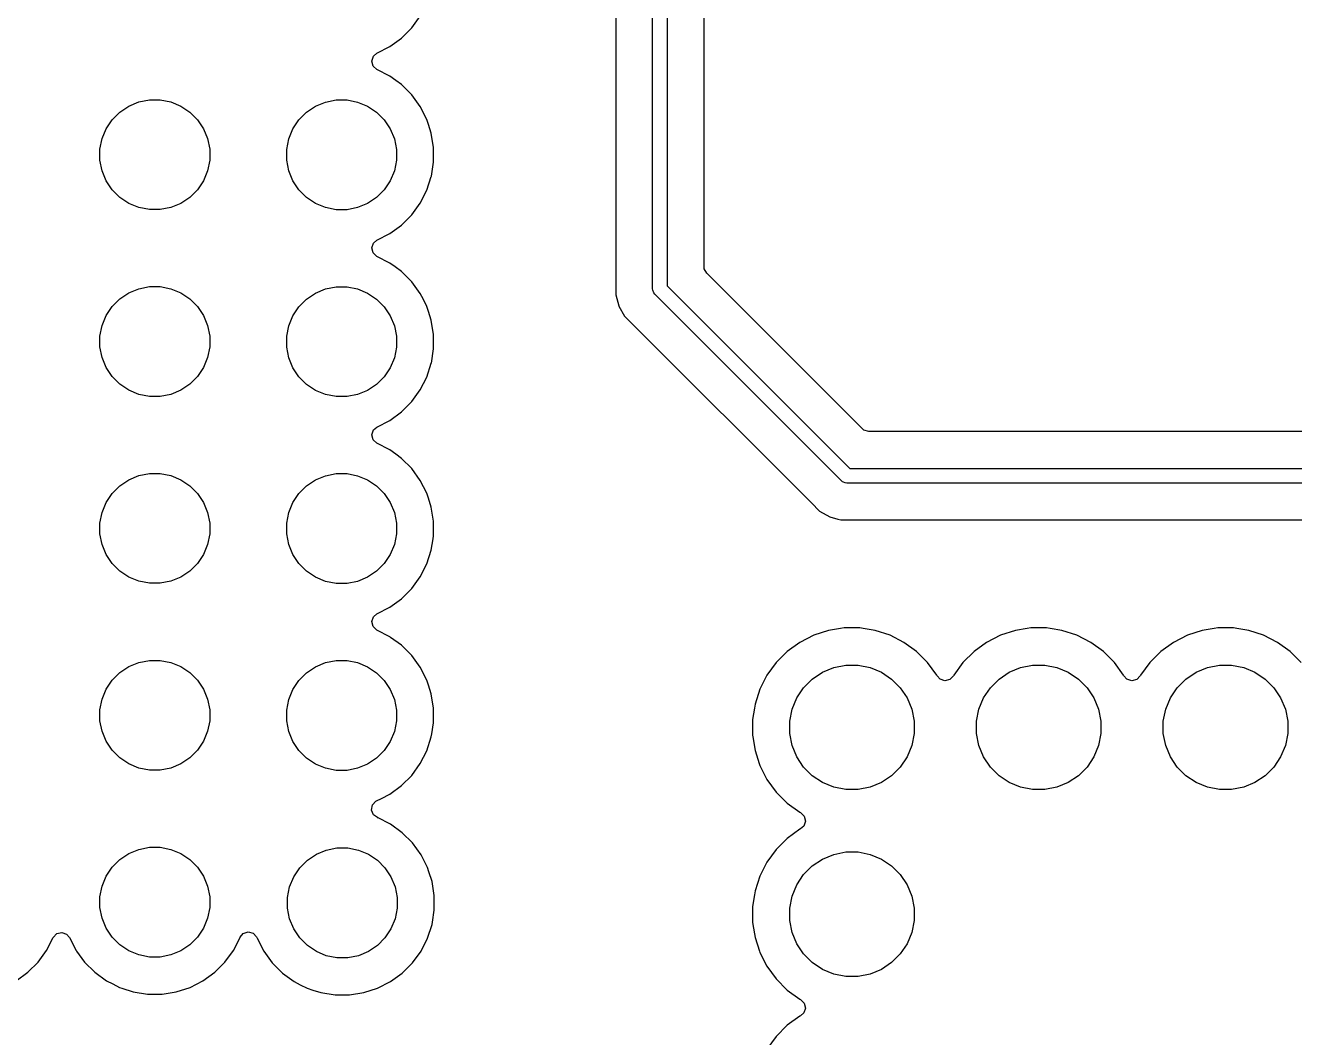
# Model space of a CAD drawing. Header units: millimetres. Extents: x 69 to 174, y -162 to -92.
# Drawn here: x 141.06 to 158.32, y -120.32 to -106.56 of the extents above; entities that cross this region are included whole.
import ezdxf

# ---------------------------------------------------------------- set-up
doc = ezdxf.new("R2010")
doc.units = ezdxf.units.MM
doc.layers.add('Back', color=153, linetype='CONTINUOUS', true_color=0x4d7fc4)

msp = doc.modelspace()

# ---------------------------------------------------------------- linework, layer by layer
at = {"layer": 'Back', "linetype": 'CONTINUOUS'}
for p, q in [((149.79, -94.9), (149.79, -110.098578)), ((149.59, -110.14), (149.59, -94.941422)), ((149.0895, -95.200097), (149.0895, -110.05333)), ((150.2905, -109.839903), (150.2905, -96.883333)), ((146.315828, -106.592646), (146.431524, -106.433405)), ((146.176646, -106.731828), (146.315828, -106.592646)), ((146.017405, -106.847524), (146.176646, -106.731828)), ((145.773195, -107.04269), (145.795732, -106.976555)), ((145.795732, -106.976555), (145.840787, -106.937515)), ((145.840787, -106.937515), (146.017403, -106.847525)), ((146.017402, -106.847525), (146.017405, -106.847524)), ((146.017403, -106.847525), (146.017402, -106.847525)), ((145.78999, -107.110511), (145.773195, -107.04269)), ((145.840787, -107.158485), (145.78999, -107.110511)), ((146.017403, -107.248474), (145.840787, -107.158485)), ((146.097025, -107.306324), (146.017403, -107.248474)), ((146.176646, -107.364172), (146.097025, -107.306324)), ((146.315828, -107.503354), (146.176646, -107.364172)), ((146.431523, -107.662594), (146.315828, -107.503354)), ((142.346205, -107.736151), (142.468452, -107.654468)), ((142.468452, -107.654468), (142.604286, -107.598204)), ((142.604286, -107.598204), (142.748487, -107.56952)), ((142.748487, -107.56952), (142.895513, -107.56952)), ((142.895513, -107.56952), (143.039714, -107.598204)), ((143.039714, -107.598204), (143.175548, -107.654468)), ((143.175548, -107.654468), (143.297795, -107.736151)), ((144.886205, -107.738242), (145.008452, -107.656559)), ((145.008452, -107.656559), (145.144286, -107.600295)), ((145.144286, -107.600295), (145.288487, -107.571611)), ((145.288487, -107.571611), (145.435513, -107.571611)), ((145.435513, -107.571611), (145.579714, -107.600295)), ((145.579714, -107.600295), (145.715548, -107.656559)), ((145.715548, -107.656559), (145.837795, -107.738242)), ((146.520882, -107.83797), (146.431523, -107.662594)), ((142.160559, -107.962361), (142.242242, -107.840114)), ((142.242242, -107.840114), (142.346205, -107.736151)), ((143.297795, -107.736151), (143.401758, -107.840114)), ((143.401758, -107.840114), (143.483441, -107.962361)), ((144.700559, -107.964452), (144.782242, -107.842205)), ((144.782242, -107.842205), (144.886205, -107.738242)), ((145.837795, -107.738242), (145.941758, -107.842205)), ((145.941758, -107.842205), (146.023441, -107.964452)), ((146.520882, -107.837972), (146.520882, -107.83797)), ((146.520884, -107.837975), (146.520882, -107.837972)), ((146.542908, -107.905758), (146.520884, -107.837975)), ((142.104295, -108.098195), (142.160559, -107.962361)), ((143.483441, -107.962361), (143.539705, -108.098195)), ((144.644295, -108.100286), (144.700559, -107.964452)), ((146.023441, -107.964452), (146.079705, -108.100286)), ((146.581709, -108.025173), (146.542908, -107.905758)), ((146.6125, -108.219577), (146.581709, -108.025173)), ((142.075611, -108.242396), (142.104295, -108.098195)), ((143.539705, -108.098195), (143.568389, -108.242396)), ((144.615611, -108.244487), (144.644295, -108.100286)), ((146.079705, -108.100286), (146.108389, -108.244487)), ((142.075611, -108.389422), (142.075611, -108.242396)), ((143.568389, -108.242396), (143.568389, -108.389422)), ((144.615611, -108.391513), (144.615611, -108.244487)), ((146.108389, -108.244487), (146.108389, -108.391513)), ((146.6125, -108.416422), (146.6125, -108.219577)), ((142.104295, -108.533623), (142.075611, -108.389422)), ((142.160559, -108.669457), (142.104295, -108.533623)), ((143.539705, -108.533623), (143.483441, -108.669457)), ((143.568389, -108.389422), (143.539705, -108.533623)), ((144.644295, -108.535714), (144.615611, -108.391513)), ((144.700559, -108.671548), (144.644295, -108.535714)), ((146.079705, -108.535714), (146.023441, -108.671548)), ((146.108389, -108.391513), (146.079705, -108.535714)), ((146.58204, -108.608735), (146.6125, -108.416422)), ((142.242242, -108.791704), (142.160559, -108.669457)), ((143.483441, -108.669457), (143.401758, -108.791704)), ((144.782242, -108.793795), (144.700559, -108.671548)), ((146.023441, -108.671548), (145.941758, -108.793795)), ((146.520884, -108.798025), (146.581709, -108.610826)), ((146.581709, -108.610826), (146.58204, -108.608735)), ((142.346205, -108.895667), (142.242242, -108.791704)), ((143.401758, -108.791704), (143.297795, -108.895667)), ((144.886205, -108.897758), (144.782242, -108.793795)), ((145.941758, -108.793795), (145.837795, -108.897758)), ((146.431524, -108.973405), (146.520884, -108.798025)), ((142.468452, -108.97735), (142.346205, -108.895667)), ((142.604286, -109.033614), (142.468452, -108.97735)), ((142.748487, -109.062298), (142.604286, -109.033614)), ((142.895513, -109.062298), (142.748487, -109.062298)), ((143.039714, -109.033614), (142.895513, -109.062298)), ((143.175548, -108.97735), (143.039714, -109.033614)), ((143.297795, -108.895667), (143.175548, -108.97735)), ((145.008452, -108.979441), (144.886205, -108.897758)), ((145.144286, -109.035705), (145.008452, -108.979441)), ((145.288487, -109.064389), (145.144286, -109.035705)), ((145.579714, -109.035705), (145.435513, -109.064389)), ((145.715548, -108.979441), (145.579714, -109.035705)), ((145.837795, -108.897758), (145.715548, -108.979441)), ((146.315828, -109.132646), (146.431524, -108.973405)), ((145.435513, -109.064389), (145.288487, -109.064389)), ((146.176646, -109.271828), (146.315828, -109.132646)), ((145.840787, -109.477515), (146.017403, -109.387525)), ((146.017402, -109.387525), (146.017405, -109.387524)), ((146.017403, -109.387525), (146.017402, -109.387525)), ((146.017405, -109.387524), (146.176646, -109.271828)), ((145.773195, -109.58269), (145.795732, -109.516555)), ((145.795732, -109.516555), (145.840787, -109.477515)), ((145.78999, -109.650511), (145.773195, -109.58269)), ((145.840787, -109.698485), (145.78999, -109.650511)), ((146.017403, -109.788474), (145.840787, -109.698485)), ((146.088188, -109.839903), (146.017403, -109.788474)), ((146.176646, -109.904172), (146.088188, -109.839903)), ((146.315828, -110.043354), (146.176646, -109.904172)), ((150.293334, -109.866261), (150.2905, -109.839903)), ((150.326819, -109.927584), (150.293334, -109.866261)), ((146.431524, -110.202595), (146.315828, -110.043354)), ((149.0895, -110.05333), (149.089499, -110.053348)), ((149.089499, -110.053348), (149.089499, -110.219056)), ((152.442416, -112.043181), (150.326819, -109.927584)), ((142.346205, -110.276151), (142.468452, -110.194468)), ((142.468452, -110.194468), (142.604286, -110.138204)), ((142.604286, -110.138204), (142.748487, -110.10952)), ((142.748487, -110.10952), (142.895513, -110.10952)), ((142.895513, -110.10952), (143.039714, -110.138204)), ((143.039714, -110.138204), (143.175548, -110.194468)), ((143.175548, -110.194468), (143.297795, -110.276151)), ((144.886205, -110.278242), (145.008452, -110.196559)), ((145.008452, -110.196559), (145.144286, -110.140295)), ((145.144286, -110.140295), (145.288487, -110.111611)), ((145.288487, -110.111611), (145.435513, -110.111611)), ((145.435513, -110.111611), (145.579714, -110.140295)), ((145.579714, -110.140295), (145.715548, -110.196559)), ((145.715548, -110.196559), (145.837795, -110.278242)), ((146.473743, -110.285455), (146.431524, -110.202595)), ((149.089499, -110.219056), (149.130421, -110.371781)), ((149.591921, -110.159509), (149.59, -110.14)), ((149.606853, -110.195557), (149.591921, -110.159509)), ((149.619289, -110.210711), (149.606853, -110.195557)), ((152.159289, -112.75071), (149.619289, -110.210711)), ((149.79, -110.098578), (152.271421, -112.58)), ((142.160559, -110.502361), (142.242242, -110.380114)), ((142.242242, -110.380114), (142.346205, -110.276151)), ((143.297795, -110.276151), (143.401758, -110.380114)), ((143.401758, -110.380114), (143.483441, -110.502361)), ((144.700559, -110.504452), (144.782242, -110.382205)), ((144.782242, -110.382205), (144.886205, -110.278242)), ((145.837795, -110.278242), (145.941758, -110.382205)), ((145.941758, -110.382205), (146.023441, -110.504452)), ((146.520882, -110.37797), (146.473743, -110.285455)), ((146.520882, -110.377972), (146.520882, -110.37797)), ((146.520884, -110.377975), (146.520882, -110.377972)), ((146.542908, -110.445758), (146.520884, -110.377975)), ((149.130421, -110.371781), (149.130422, -110.371783)), ((149.130422, -110.371783), (149.130423, -110.371785)), ((149.130423, -110.371785), (149.13279, -110.375884)), ((149.13279, -110.375884), (149.132793, -110.37589)), ((149.132793, -110.37589), (149.132795, -110.375893)), ((149.132795, -110.375893), (149.209477, -110.508712)), ((142.104295, -110.638195), (142.160559, -110.502361)), ((143.483441, -110.502361), (143.539705, -110.638195)), ((144.644295, -110.640286), (144.700559, -110.504452)), ((146.023441, -110.504452), (146.079705, -110.640286)), ((146.581709, -110.565173), (146.542908, -110.445758)), ((146.6125, -110.759577), (146.581709, -110.565173)), ((149.209477, -110.508712), (149.209481, -110.508717)), ((149.209481, -110.508717), (149.328349, -110.627585)), ((142.075611, -110.782396), (142.104295, -110.638195)), ((142.075611, -110.929422), (142.075611, -110.782396)), ((143.539705, -110.638195), (143.568389, -110.782396)), ((143.568389, -110.782396), (143.568389, -110.929422)), ((144.615611, -110.784487), (144.644295, -110.640286)), ((144.615611, -110.931513), (144.615611, -110.784487)), ((146.079705, -110.640286), (146.108389, -110.784487)), ((146.108389, -110.784487), (146.108389, -110.931513)), ((146.6125, -110.956422), (146.6125, -110.759577)), ((149.328349, -110.627585), (149.328355, -110.62759)), ((149.328355, -110.62759), (151.745139, -113.044374)), ((142.104295, -111.073623), (142.075611, -110.929422)), ((143.568389, -110.929422), (143.539705, -111.073623)), ((144.644295, -111.075714), (144.615611, -110.931513)), ((146.108389, -110.931513), (146.079705, -111.075714)), ((146.58204, -111.148735), (146.6125, -110.956422)), ((142.160559, -111.209457), (142.104295, -111.073623)), ((143.539705, -111.073623), (143.483441, -111.209457)), ((144.700559, -111.211548), (144.644295, -111.075714)), ((146.079705, -111.075714), (146.023441, -111.211548)), ((142.242242, -111.331704), (142.160559, -111.209457)), ((143.483441, -111.209457), (143.401758, -111.331704)), ((144.782242, -111.333795), (144.700559, -111.211548)), ((146.023441, -111.211548), (145.941758, -111.333795)), ((146.520884, -111.338025), (146.581709, -111.150826)), ((146.581709, -111.150826), (146.58204, -111.148735)), ((142.346205, -111.435667), (142.242242, -111.331704)), ((142.468452, -111.51735), (142.346205, -111.435667)), ((143.297795, -111.435667), (143.175548, -111.51735)), ((143.401758, -111.331704), (143.297795, -111.435667)), ((144.886205, -111.437758), (144.782242, -111.333795)), ((145.008452, -111.519441), (144.886205, -111.437758)), ((145.837795, -111.437758), (145.715548, -111.519441)), ((145.941758, -111.333795), (145.837795, -111.437758)), ((146.431524, -111.513405), (146.520884, -111.338025)), ((142.604286, -111.573614), (142.468452, -111.51735)), ((142.748487, -111.602298), (142.604286, -111.573614)), ((142.895513, -111.602298), (142.748487, -111.602298)), ((143.039714, -111.573614), (142.895513, -111.602298)), ((143.175548, -111.51735), (143.039714, -111.573614)), ((145.144286, -111.575705), (145.008452, -111.519441)), ((145.288487, -111.604389), (145.144286, -111.575705)), ((145.435513, -111.604389), (145.288487, -111.604389)), ((145.579714, -111.575705), (145.435513, -111.604389)), ((145.715548, -111.519441), (145.579714, -111.575705)), ((146.315828, -111.672646), (146.431524, -111.513405)), ((146.017405, -111.927524), (146.176646, -111.811828)), ((146.176646, -111.811828), (146.315828, -111.672646)), ((145.840787, -112.017515), (146.017403, -111.927525)), ((146.017402, -111.927525), (146.017405, -111.927524)), ((146.017403, -111.927525), (146.017402, -111.927525)), ((145.773195, -112.12269), (145.795732, -112.056555)), ((145.78999, -112.190511), (145.773195, -112.12269)), ((145.795732, -112.056555), (145.840787, -112.017515)), ((152.463058, -112.059815), (152.442416, -112.043181)), ((152.530097, -112.0795), (152.463058, -112.059815)), ((163.573331, -112.0795), (152.530097, -112.0795)), ((145.840787, -112.238485), (145.78999, -112.190511)), ((146.017403, -112.328474), (145.840787, -112.238485)), ((146.097025, -112.386324), (146.017403, -112.328474)), ((146.176646, -112.444172), (146.097025, -112.386324)), ((146.315828, -112.583354), (146.176646, -112.444172)), ((142.468452, -112.734468), (142.604286, -112.678204)), ((142.604286, -112.678204), (142.748487, -112.64952)), ((142.748487, -112.64952), (142.895513, -112.64952)), ((142.895513, -112.64952), (143.039714, -112.678204)), ((143.039714, -112.678204), (143.175548, -112.734468)), ((145.008452, -112.736559), (145.144286, -112.680295)), ((145.144286, -112.680295), (145.288487, -112.651611)), ((145.288487, -112.651611), (145.435513, -112.651611)), ((145.435513, -112.651611), (145.579714, -112.680295)), ((145.579714, -112.680295), (145.715548, -112.736559)), ((146.431523, -112.742594), (146.315828, -112.583354)), ((152.271421, -112.58), (163.66, -112.58)), ((142.242242, -112.920114), (142.346205, -112.816151)), ((142.346205, -112.816151), (142.468452, -112.734468)), ((143.175548, -112.734468), (143.297795, -112.816151)), ((143.297795, -112.816151), (143.401758, -112.920114)), ((144.782242, -112.922205), (144.886205, -112.818242)), ((144.886205, -112.818242), (145.008452, -112.736559)), ((145.715548, -112.736559), (145.837795, -112.818242)), ((145.837795, -112.818242), (145.941758, -112.922205)), ((146.520882, -112.91797), (146.431523, -112.742594)), ((152.174442, -112.763147), (152.159289, -112.75071)), ((152.185, -112.76752), (152.174442, -112.763147)), ((152.210491, -112.778079), (152.185, -112.76752)), ((152.23, -112.78), (152.210491, -112.778079)), ((163.618578, -112.78), (152.23, -112.78)), ((142.160559, -113.042361), (142.242242, -112.920114)), ((143.401758, -112.920114), (143.483441, -113.042361)), ((144.700559, -113.044452), (144.782242, -112.922205)), ((145.941758, -112.922205), (146.023441, -113.044452)), ((146.520882, -112.917972), (146.520882, -112.91797)), ((146.520884, -112.917975), (146.520882, -112.917972)), ((146.542908, -112.985758), (146.520884, -112.917975)), ((146.581709, -113.105173), (146.542908, -112.985758)), ((142.075611, -113.322396), (142.104295, -113.178195)), ((142.104295, -113.178195), (142.160559, -113.042361)), ((143.483441, -113.042361), (143.539705, -113.178195)), ((143.539705, -113.178195), (143.568389, -113.322396)), ((144.615611, -113.324487), (144.644295, -113.180286)), ((144.644295, -113.180286), (144.700559, -113.044452)), ((146.023441, -113.044452), (146.079705, -113.180286)), ((146.079705, -113.180286), (146.108389, -113.324487)), ((146.6125, -113.299577), (146.581709, -113.105173)), ((151.745139, -113.044374), (151.745149, -113.044385)), ((151.745149, -113.044385), (151.749479, -113.048715)), ((151.749479, -113.048715), (151.74948, -113.048716)), ((151.74948, -113.048716), (151.861284, -113.16052)), ((151.861284, -113.16052), (151.861286, -113.160521)), ((151.861286, -113.160521), (151.86129, -113.160524)), ((151.86129, -113.160524), (151.998209, -113.239573)), ((142.075611, -113.469422), (142.075611, -113.322396)), ((143.568389, -113.322396), (143.568389, -113.469422)), ((144.615611, -113.471513), (144.615611, -113.324487)), ((146.108389, -113.324487), (146.108389, -113.471513)), ((146.6125, -113.496422), (146.6125, -113.299577)), ((151.998209, -113.239573), (151.998216, -113.239577)), ((151.998216, -113.239577), (152.110019, -113.269534)), ((152.110019, -113.269534), (152.150942, -113.2805)), ((152.150942, -113.2805), (152.150943, -113.2805)), ((152.150943, -113.2805), (163.359903, -113.2805)), ((142.104295, -113.613623), (142.075611, -113.469422)), ((143.568389, -113.469422), (143.539705, -113.613623)), ((144.644295, -113.615714), (144.615611, -113.471513)), ((146.108389, -113.471513), (146.079705, -113.615714)), ((146.581709, -113.690826), (146.606141, -113.536569)), ((146.606141, -113.536569), (146.6125, -113.496422)), ((142.160559, -113.749457), (142.104295, -113.613623)), ((143.539705, -113.613623), (143.483441, -113.749457)), ((144.700559, -113.751548), (144.644295, -113.615714)), ((146.079705, -113.615714), (146.023441, -113.751548)), ((146.520884, -113.878025), (146.581709, -113.690826)), ((142.242242, -113.871704), (142.160559, -113.749457)), ((142.346205, -113.975667), (142.242242, -113.871704)), ((143.401758, -113.871704), (143.297795, -113.975667)), ((143.483441, -113.749457), (143.401758, -113.871704)), ((144.782242, -113.873795), (144.700559, -113.751548)), ((144.886205, -113.977758), (144.782242, -113.873795)), ((145.941758, -113.873795), (145.837795, -113.977758)), ((146.023441, -113.751548), (145.941758, -113.873795)), ((146.431524, -114.053405), (146.520884, -113.878025)), ((142.468452, -114.05735), (142.346205, -113.975667)), ((142.604286, -114.113614), (142.468452, -114.05735)), ((143.175548, -114.05735), (143.039714, -114.113614)), ((143.297795, -113.975667), (143.175548, -114.05735)), ((145.008452, -114.059441), (144.886205, -113.977758)), ((145.144286, -114.115705), (145.008452, -114.059441)), ((145.715548, -114.059441), (145.579714, -114.115705)), ((145.837795, -113.977758), (145.715548, -114.059441)), ((146.315828, -114.212646), (146.431524, -114.053405)), ((142.748487, -114.142298), (142.604286, -114.113614)), ((142.895513, -114.142298), (142.748487, -114.142298)), ((143.039714, -114.113614), (142.895513, -114.142298)), ((145.288487, -114.144389), (145.144286, -114.115705)), ((145.435513, -114.144389), (145.288487, -114.144389)), ((145.579714, -114.115705), (145.435513, -114.144389)), ((146.176646, -114.351828), (146.315828, -114.212646)), ((146.017405, -114.467524), (146.176646, -114.351828)), ((145.795732, -114.596555), (145.840787, -114.557515)), ((145.840787, -114.557515), (146.017403, -114.467525)), ((146.017402, -114.467525), (146.017405, -114.467524)), ((146.017403, -114.467525), (146.017402, -114.467525)), ((145.773195, -114.66269), (145.795732, -114.596555)), ((145.78999, -114.730511), (145.773195, -114.66269)), ((145.840787, -114.778485), (145.78999, -114.730511)), ((152.145042, -114.757208), (151.98376, -114.782753)), ((152.193713, -114.7495), (152.145042, -114.757208)), ((152.406287, -114.7495), (152.193713, -114.7495)), ((152.454957, -114.757208), (152.406287, -114.7495)), ((152.61624, -114.782753), (152.454957, -114.757208)), ((154.685042, -114.757208), (154.52376, -114.782753)), ((154.733713, -114.7495), (154.685042, -114.757208)), ((154.946287, -114.7495), (154.733713, -114.7495)), ((154.994957, -114.757208), (154.946287, -114.7495)), ((155.15624, -114.782753), (154.994957, -114.757208)), ((157.225042, -114.757208), (157.06376, -114.782753)), ((157.273713, -114.7495), (157.225042, -114.757208)), ((157.486287, -114.7495), (157.273713, -114.7495)), ((157.534957, -114.757208), (157.486287, -114.7495)), ((157.69624, -114.782753), (157.534957, -114.757208)), ((146.017403, -114.868474), (145.840787, -114.778485)), ((146.02885, -114.876791), (146.017403, -114.868474)), ((146.176646, -114.984172), (146.02885, -114.876791)), ((151.781585, -114.848444), (151.592179, -114.944951)), ((151.98376, -114.782753), (151.781585, -114.848444)), ((152.616241, -114.782753), (152.61624, -114.782753)), ((152.616243, -114.782754), (152.616241, -114.782753)), ((152.818412, -114.848443), (152.616243, -114.782754)), ((152.818413, -114.848443), (152.818412, -114.848443)), ((152.818414, -114.848444), (152.818413, -114.848443)), ((153.00782, -114.944951), (152.818414, -114.848444)), ((154.321585, -114.848444), (154.132179, -114.944951)), ((154.52376, -114.782753), (154.321585, -114.848444)), ((155.156241, -114.782753), (155.15624, -114.782753)), ((155.156243, -114.782754), (155.156241, -114.782753)), ((155.358412, -114.848443), (155.156243, -114.782754)), ((155.358413, -114.848443), (155.358412, -114.848443)), ((155.358414, -114.848444), (155.358413, -114.848443)), ((155.54782, -114.944951), (155.358414, -114.848444)), ((156.861585, -114.848444), (156.672179, -114.944951)), ((157.06376, -114.782753), (156.861585, -114.848444)), ((157.696241, -114.782753), (157.69624, -114.782753)), ((157.696243, -114.782754), (157.696241, -114.782753)), ((157.898412, -114.848443), (157.696243, -114.782754)), ((157.898413, -114.848443), (157.898412, -114.848443)), ((157.898414, -114.848444), (157.898413, -114.848443)), ((158.08782, -114.944951), (157.898414, -114.848444)), ((146.315828, -115.123354), (146.176646, -114.984172)), ((151.420213, -115.06989), (151.26989, -115.220213)), ((151.592179, -114.944951), (151.420213, -115.06989)), ((153.179786, -115.06989), (153.00782, -114.944951)), ((153.330109, -115.220213), (153.179786, -115.06989)), ((153.960213, -115.06989), (153.80989, -115.220213)), ((154.132179, -114.944951), (153.960213, -115.06989)), ((155.719786, -115.06989), (155.54782, -114.944951)), ((155.870109, -115.220213), (155.719786, -115.06989)), ((156.500213, -115.06989), (156.34989, -115.220213)), ((156.672179, -114.944951), (156.500213, -115.06989)), ((158.259786, -115.06989), (158.08782, -114.944951)), ((158.410109, -115.220213), (158.259786, -115.06989)), ((142.346205, -115.356151), (142.468452, -115.274468)), ((142.468452, -115.274468), (142.604286, -115.218204)), ((142.604286, -115.218204), (142.748487, -115.18952)), ((142.748487, -115.18952), (142.895513, -115.18952)), ((142.895513, -115.18952), (143.039714, -115.218204)), ((143.039714, -115.218204), (143.175548, -115.274468)), ((143.175548, -115.274468), (143.297795, -115.356151)), ((145.008452, -115.276559), (145.144286, -115.220295)), ((145.144286, -115.220295), (145.288487, -115.191611)), ((145.288487, -115.191611), (145.435513, -115.191611)), ((145.435513, -115.191611), (145.579714, -115.220295)), ((145.579714, -115.220295), (145.715548, -115.276559)), ((146.431523, -115.282594), (146.315828, -115.123354)), ((151.26989, -115.220213), (151.144951, -115.392179)), ((152.053258, -115.286601), (152.216685, -115.254093)), ((152.216685, -115.254093), (152.383315, -115.254093)), ((152.383315, -115.254093), (152.546742, -115.286601)), ((153.45505, -115.392182), (153.330109, -115.220213)), ((153.80989, -115.220213), (153.684949, -115.392182)), ((154.593258, -115.286601), (154.756685, -115.254093)), ((154.756685, -115.254093), (154.923315, -115.254093)), ((154.923315, -115.254093), (155.086742, -115.286601)), ((155.99505, -115.392182), (155.870109, -115.220213)), ((156.34989, -115.220213), (156.224949, -115.392182)), ((157.133258, -115.286601), (157.296685, -115.254093)), ((157.296685, -115.254093), (157.463315, -115.254093)), ((157.463315, -115.254093), (157.626742, -115.286601)), ((142.242242, -115.460114), (142.346205, -115.356151)), ((143.297795, -115.356151), (143.401758, -115.460114)), ((144.782242, -115.462205), (144.886205, -115.358242)), ((144.886205, -115.358242), (145.008452, -115.276559)), ((145.715548, -115.276559), (145.837795, -115.358242)), ((145.837795, -115.358242), (145.941758, -115.462205)), ((146.520882, -115.45797), (146.431523, -115.282594)), ((151.144951, -115.392179), (151.048444, -115.581585)), ((151.642941, -115.560766), (151.760766, -115.442941)), ((151.760766, -115.442941), (151.899313, -115.350367)), ((151.899313, -115.350367), (152.053258, -115.286601)), ((152.546742, -115.286601), (152.700687, -115.350367)), ((152.700687, -115.350367), (152.839234, -115.442941)), ((152.839234, -115.442941), (152.957059, -115.560766)), ((153.459516, -115.400946), (153.45505, -115.392182)), ((153.498553, -115.445998), (153.459516, -115.400946)), ((153.564688, -115.468536), (153.498553, -115.445998)), ((153.680484, -115.400946), (153.632509, -115.451742)), ((153.684949, -115.392182), (153.680484, -115.400946)), ((154.182941, -115.560766), (154.300766, -115.442941)), ((154.300766, -115.442941), (154.439313, -115.350367)), ((154.439313, -115.350367), (154.593258, -115.286601)), ((155.086742, -115.286601), (155.240687, -115.350367)), ((155.240687, -115.350367), (155.379234, -115.442941)), ((155.379234, -115.442941), (155.497059, -115.560766)), ((155.999516, -115.400946), (155.99505, -115.392182)), ((156.038553, -115.445998), (155.999516, -115.400946)), ((156.104688, -115.468536), (156.038553, -115.445998)), ((156.220484, -115.400946), (156.172509, -115.451742)), ((156.224949, -115.392182), (156.220484, -115.400946)), ((156.722941, -115.560766), (156.840766, -115.442941)), ((156.840766, -115.442941), (156.979313, -115.350367)), ((156.979313, -115.350367), (157.133258, -115.286601)), ((157.626742, -115.286601), (157.780687, -115.350367)), ((157.780687, -115.350367), (157.919234, -115.442941)), ((157.919234, -115.442941), (158.037059, -115.560766)), ((142.104295, -115.718195), (142.160559, -115.582361)), ((142.160559, -115.582361), (142.242242, -115.460114)), ((143.401758, -115.460114), (143.483441, -115.582361)), ((143.483441, -115.582361), (143.539705, -115.718195)), ((144.644295, -115.720286), (144.700559, -115.584452)), ((144.700559, -115.584452), (144.782242, -115.462205)), ((145.941758, -115.462205), (146.023441, -115.584452)), ((146.023441, -115.584452), (146.079705, -115.720286)), ((146.520882, -115.457972), (146.520882, -115.45797)), ((146.520884, -115.457975), (146.520882, -115.457972)), ((146.542908, -115.525758), (146.520884, -115.457975)), ((146.581709, -115.645173), (146.542908, -115.525758)), ((151.048444, -115.581585), (150.982753, -115.78376)), ((151.550367, -115.699313), (151.642941, -115.560766)), ((152.957059, -115.560766), (153.049633, -115.699313)), ((153.632509, -115.451742), (153.564688, -115.468536)), ((154.090367, -115.699313), (154.182941, -115.560766)), ((155.497059, -115.560766), (155.589633, -115.699313)), ((156.172509, -115.451742), (156.104688, -115.468536)), ((156.630367, -115.699313), (156.722941, -115.560766)), ((158.037059, -115.560766), (158.129633, -115.699313)), ((142.075611, -115.862396), (142.104295, -115.718195)), ((143.539705, -115.718195), (143.568389, -115.862396)), ((144.615611, -115.864487), (144.644295, -115.720286)), ((146.079705, -115.720286), (146.108389, -115.864487)), ((146.6125, -115.839577), (146.581709, -115.645173)), ((150.982753, -115.78376), (150.974244, -115.837486)), ((151.486601, -115.853258), (151.550367, -115.699313)), ((153.049633, -115.699313), (153.113399, -115.853258)), ((154.026601, -115.853258), (154.090367, -115.699313)), ((155.589633, -115.699313), (155.653399, -115.853258)), ((156.566601, -115.853258), (156.630367, -115.699313)), ((158.129633, -115.699313), (158.193399, -115.853258)), ((142.075611, -116.009422), (142.075611, -115.862396)), ((143.568389, -115.862396), (143.568389, -116.009422)), ((144.615611, -116.011513), (144.615611, -115.864487)), ((146.108389, -115.864487), (146.108389, -116.011513)), ((146.6125, -116.036422), (146.6125, -115.839577)), ((150.974244, -115.837486), (150.9495, -115.993713)), ((151.454093, -116.016685), (151.486601, -115.853258)), ((153.113399, -115.853258), (153.145907, -116.016685)), ((153.994093, -116.016685), (154.026601, -115.853258)), ((155.653399, -115.853258), (155.685907, -116.016685)), ((156.534093, -116.016685), (156.566601, -115.853258)), ((158.193399, -115.853258), (158.225907, -116.016685)), ((142.104295, -116.153623), (142.075611, -116.009422)), ((143.568389, -116.009422), (143.539705, -116.153623)), ((144.644295, -116.155714), (144.615611, -116.011513)), ((146.108389, -116.011513), (146.079705, -116.155714)), ((146.588318, -116.189096), (146.6125, -116.036422)), ((150.9495, -115.993713), (150.9495, -116.206287)), ((151.454093, -116.183315), (151.454093, -116.016685)), ((153.145907, -116.016685), (153.145907, -116.183315)), ((153.994093, -116.183315), (153.994093, -116.016685)), ((155.685907, -116.016685), (155.685907, -116.183315)), ((156.534093, -116.183315), (156.534093, -116.016685)), ((158.225907, -116.016685), (158.225907, -116.183315)), ((142.160559, -116.289457), (142.104295, -116.153623)), ((142.242242, -116.411704), (142.160559, -116.289457)), ((143.483441, -116.289457), (143.401758, -116.411704)), ((143.539705, -116.153623), (143.483441, -116.289457)), ((144.700559, -116.291548), (144.644295, -116.155714)), ((144.782242, -116.413795), (144.700559, -116.291548)), ((146.023441, -116.291548), (145.941758, -116.413795)), ((146.079705, -116.155714), (146.023441, -116.291548)), ((146.520884, -116.418025), (146.581709, -116.230826)), ((146.581709, -116.230826), (146.588318, -116.189096)), ((150.9495, -116.206287), (150.953387, -116.230826)), ((150.953387, -116.230826), (150.982705, -116.415938)), ((151.486601, -116.346742), (151.454093, -116.183315)), ((153.145907, -116.183315), (153.113399, -116.346742)), ((154.026601, -116.346742), (153.994093, -116.183315)), ((155.685907, -116.183315), (155.653399, -116.346742)), ((156.566601, -116.346742), (156.534093, -116.183315)), ((158.225907, -116.183315), (158.193399, -116.346742)), ((142.346205, -116.515667), (142.242242, -116.411704)), ((143.401758, -116.411704), (143.297795, -116.515667)), ((144.886205, -116.517758), (144.782242, -116.413795)), ((145.941758, -116.413795), (145.837795, -116.517758)), ((146.431524, -116.593405), (146.520884, -116.418025)), ((150.982705, -116.415938), (150.982754, -116.416243)), ((150.982754, -116.416243), (151.039638, -116.591314)), ((151.550367, -116.500687), (151.486601, -116.346742)), ((153.113399, -116.346742), (153.049633, -116.500687)), ((154.090367, -116.500687), (154.026601, -116.346742)), ((155.653399, -116.346742), (155.589633, -116.500687)), ((156.630367, -116.500687), (156.566601, -116.346742)), ((158.193399, -116.346742), (158.129633, -116.500687)), ((142.468452, -116.59735), (142.346205, -116.515667)), ((142.604286, -116.653614), (142.468452, -116.59735)), ((142.748487, -116.682298), (142.604286, -116.653614)), ((143.039714, -116.653614), (142.895513, -116.682298)), ((143.175548, -116.59735), (143.039714, -116.653614)), ((143.297795, -116.515667), (143.175548, -116.59735)), ((145.008452, -116.599441), (144.886205, -116.517758)), ((145.144286, -116.655705), (145.008452, -116.599441)), ((145.288487, -116.684389), (145.144286, -116.655705)), ((145.579714, -116.655705), (145.435513, -116.684389)), ((145.715548, -116.599441), (145.579714, -116.655705)), ((145.837795, -116.517758), (145.715548, -116.599441)), ((146.315828, -116.752646), (146.431524, -116.593405)), ((151.039638, -116.591314), (151.048444, -116.618414)), ((151.048444, -116.618414), (151.144951, -116.80782)), ((151.642941, -116.639234), (151.550367, -116.500687)), ((151.760766, -116.757059), (151.642941, -116.639234)), ((152.957059, -116.639234), (152.839234, -116.757059)), ((153.049633, -116.500687), (152.957059, -116.639234)), ((154.182941, -116.639234), (154.090367, -116.500687)), ((154.300766, -116.757059), (154.182941, -116.639234)), ((155.497059, -116.639234), (155.379234, -116.757059)), ((155.589633, -116.500687), (155.497059, -116.639234)), ((156.722941, -116.639234), (156.630367, -116.500687)), ((156.840766, -116.757059), (156.722941, -116.639234)), ((158.037059, -116.639234), (157.919234, -116.757059)), ((158.129633, -116.500687), (158.037059, -116.639234)), ((142.895513, -116.682298), (142.748487, -116.682298)), ((145.435513, -116.684389), (145.288487, -116.684389)), ((146.176646, -116.891828), (146.315828, -116.752646)), ((151.144951, -116.80782), (151.26989, -116.979786)), ((151.899313, -116.849633), (151.760766, -116.757059)), ((152.839234, -116.757059), (152.700687, -116.849633)), ((154.439313, -116.849633), (154.300766, -116.757059)), ((155.379234, -116.757059), (155.240687, -116.849633)), ((156.979313, -116.849633), (156.840766, -116.757059)), ((157.919234, -116.757059), (157.780687, -116.849633)), ((146.017405, -117.007524), (146.176646, -116.891828)), ((151.26989, -116.979786), (151.420213, -117.130109)), ((152.053258, -116.913399), (151.899313, -116.849633)), ((152.216685, -116.945907), (152.053258, -116.913399)), ((152.383315, -116.945907), (152.216685, -116.945907)), ((152.546742, -116.913399), (152.383315, -116.945907)), ((152.700687, -116.849633), (152.546742, -116.913399)), ((154.593258, -116.913399), (154.439313, -116.849633)), ((154.756685, -116.945907), (154.593258, -116.913399)), ((154.923315, -116.945907), (154.756685, -116.945907)), ((155.086742, -116.913399), (154.923315, -116.945907)), ((155.240687, -116.849633), (155.086742, -116.913399)), ((157.133258, -116.913399), (156.979313, -116.849633)), ((157.296685, -116.945907), (157.133258, -116.913399)), ((157.463315, -116.945907), (157.296685, -116.945907)), ((157.626742, -116.913399), (157.463315, -116.945907)), ((157.780687, -116.849633), (157.626742, -116.913399)), ((145.769846, -117.224106), (145.78176, -117.15526)), ((145.78176, -117.15526), (145.829004, -117.103783)), ((145.829004, -117.103783), (145.837808, -117.09934)), ((145.837684, -117.099096), (145.902505, -117.066068)), ((145.837808, -117.09934), (145.837684, -117.099096)), ((145.902505, -117.066068), (146.017405, -117.007524)), ((151.420213, -117.130109), (151.592182, -117.25505)), ((145.797045, -117.288464), (145.769846, -117.224106)), ((145.848235, -117.323466), (145.797045, -117.288464)), ((145.847532, -117.325164), (145.848235, -117.323466)), ((145.852023, -117.327024), (145.847532, -117.325164)), ((145.852024, -117.327024), (145.852023, -117.327024)), ((145.852025, -117.327025), (145.852024, -117.327024)), ((146.027405, -117.416385), (145.852025, -117.327025)), ((151.592182, -117.25505), (151.600946, -117.259516)), ((151.600946, -117.259516), (151.651742, -117.307491)), ((151.651742, -117.307491), (151.668536, -117.375312)), ((146.186646, -117.532081), (146.027405, -117.416385)), ((151.592182, -117.484949), (151.420213, -117.60989)), ((151.600946, -117.480484), (151.592182, -117.484949)), ((151.645998, -117.441447), (151.600946, -117.480484)), ((151.668536, -117.375312), (151.645998, -117.441447)), ((146.325828, -117.671263), (146.186646, -117.532081)), ((146.441524, -117.830504), (146.325828, -117.671263)), ((151.420213, -117.60989), (151.26989, -117.760213)), ((142.346205, -117.896151), (142.468452, -117.814468)), ((142.468452, -117.814468), (142.604286, -117.758204)), ((142.604286, -117.758204), (142.748487, -117.72952)), ((142.748487, -117.72952), (142.895513, -117.72952)), ((142.895513, -117.72952), (143.039714, -117.758204)), ((143.039714, -117.758204), (143.175548, -117.814468)), ((143.175548, -117.814468), (143.297795, -117.896151)), ((144.896205, -117.906151), (145.018452, -117.824468)), ((145.018452, -117.824468), (145.154286, -117.768204)), ((145.154286, -117.768204), (145.298487, -117.73952)), ((145.298487, -117.73952), (145.445513, -117.73952)), ((145.445513, -117.73952), (145.589714, -117.768204)), ((145.589714, -117.768204), (145.725548, -117.824468)), ((145.725548, -117.824468), (145.847795, -117.906151)), ((146.47943, -117.9049), (146.441524, -117.830504)), ((151.26989, -117.760213), (151.144951, -117.932179)), ((151.899313, -117.890367), (152.053258, -117.826601)), ((152.053258, -117.826601), (152.216685, -117.794093)), ((152.216685, -117.794093), (152.383315, -117.794093)), ((152.383315, -117.794093), (152.546742, -117.826601)), ((152.546742, -117.826601), (152.700687, -117.890367)), ((142.160559, -118.122361), (142.242242, -118.000114)), ((142.242242, -118.000114), (142.346205, -117.896151)), ((143.297795, -117.896151), (143.401758, -118.000114)), ((143.401758, -118.000114), (143.483441, -118.122361)), ((144.710559, -118.132361), (144.792242, -118.010114)), ((144.792242, -118.010114), (144.896205, -117.906151)), ((145.847795, -117.906151), (145.951758, -118.010114)), ((145.951758, -118.010114), (146.033441, -118.132361)), ((146.530882, -118.005879), (146.47943, -117.9049)), ((146.530882, -118.005881), (146.530882, -118.005879)), ((146.530884, -118.005884), (146.530882, -118.005881)), ((146.549999, -118.064713), (146.530884, -118.005884)), ((151.144951, -117.932179), (151.048444, -118.121585)), ((151.642941, -118.100766), (151.760766, -117.982941)), ((151.760766, -117.982941), (151.899313, -117.890367)), ((152.700687, -117.890367), (152.839234, -117.982941)), ((152.839234, -117.982941), (152.957059, -118.100766)), ((142.104295, -118.258195), (142.160559, -118.122361)), ((143.483441, -118.122361), (143.539705, -118.258195)), ((144.654295, -118.268195), (144.710559, -118.132361)), ((146.033441, -118.132361), (146.089705, -118.268195)), ((146.591709, -118.193082), (146.549999, -118.064713)), ((146.6225, -118.387486), (146.591709, -118.193082)), ((151.048444, -118.121585), (150.982753, -118.32376)), ((151.550367, -118.239313), (151.642941, -118.100766)), ((152.957059, -118.100766), (153.049633, -118.239313)), ((142.075611, -118.402396), (142.104295, -118.258195)), ((143.539705, -118.258195), (143.568389, -118.402396)), ((144.625611, -118.412396), (144.654295, -118.268195)), ((146.089705, -118.268195), (146.118389, -118.412396)), ((150.974244, -118.377486), (150.9495, -118.533713)), ((150.982753, -118.32376), (150.974244, -118.377486)), ((151.486601, -118.393258), (151.550367, -118.239313)), ((153.049633, -118.239313), (153.113399, -118.393258)), ((142.075611, -118.549422), (142.075611, -118.402396)), ((142.104295, -118.693623), (142.075611, -118.549422)), ((143.568389, -118.549422), (143.539705, -118.693623)), ((143.568389, -118.402396), (143.568389, -118.549422)), ((144.625611, -118.559422), (144.625611, -118.412396)), ((146.118389, -118.412396), (146.118389, -118.559422)), ((146.6225, -118.584331), (146.6225, -118.387486)), ((150.9495, -118.533713), (150.9495, -118.746287)), ((151.454093, -118.556685), (151.486601, -118.393258)), ((153.113399, -118.393258), (153.145907, -118.556685)), ((142.160559, -118.829457), (142.104295, -118.693623)), ((143.539705, -118.693623), (143.483441, -118.829457)), ((144.654295, -118.703623), (144.625611, -118.559422)), ((144.710559, -118.839457), (144.654295, -118.703623)), ((146.089705, -118.703623), (146.033441, -118.839457)), ((146.118389, -118.559422), (146.089705, -118.703623)), ((146.596848, -118.746286), (146.6225, -118.584331)), ((151.454093, -118.723315), (151.454093, -118.556685)), ((151.486601, -118.886742), (151.454093, -118.723315)), ((153.145907, -118.723315), (153.113399, -118.886742)), ((153.145907, -118.556685), (153.145907, -118.723315)), ((141.489489, -118.903899), (141.55731, -118.887104)), ((141.55731, -118.887104), (141.623445, -118.909641)), ((142.242242, -118.951704), (142.160559, -118.829457)), ((143.483441, -118.829457), (143.401758, -118.951704)), ((144.024384, -118.902287), (144.090671, -118.880199)), ((144.090671, -118.880199), (144.158376, -118.897454)), ((144.158376, -118.897454), (144.206005, -118.948574)), ((144.792242, -118.961704), (144.710559, -118.839457)), ((146.033441, -118.839457), (145.951758, -118.961704)), ((146.530884, -118.965934), (146.591709, -118.778735)), ((146.591709, -118.778735), (146.596848, -118.746286)), ((150.9495, -118.746287), (150.954639, -118.778735)), ((150.954639, -118.778735), (150.982705, -118.955938)), ((151.550367, -119.040687), (151.486601, -118.886742)), ((153.113399, -118.886742), (153.049633, -119.040687)), ((141.351524, -119.131314), (141.440884, -118.955934)), ((141.440884, -118.955934), (141.441515, -118.954696)), ((141.441515, -118.954696), (141.489489, -118.903899)), ((141.623445, -118.909641), (141.662485, -118.954696)), ((141.662485, -118.954696), (141.752474, -119.131312)), ((142.346205, -119.055667), (142.242242, -118.951704)), ((142.468452, -119.13735), (142.346205, -119.055667)), ((143.297795, -119.055667), (143.175548, -119.13735)), ((143.401758, -118.951704), (143.297795, -119.055667)), ((143.891524, -119.131314), (143.980884, -118.955934)), ((143.980883, -118.955934), (143.983096, -118.951593)), ((143.980884, -118.955934), (143.980883, -118.955934)), ((143.983096, -118.951593), (143.984219, -118.952165)), ((143.984219, -118.952165), (144.024384, -118.902287)), ((144.206005, -118.948574), (144.213066, -118.965782)), ((144.213066, -118.965782), (144.213114, -118.96593)), ((144.213114, -118.96593), (144.213115, -118.965932)), ((144.213115, -118.965932), (144.213116, -118.965934)), ((144.213116, -118.965934), (144.302476, -119.141314)), ((144.896205, -119.065667), (144.792242, -118.961704)), ((145.018452, -119.14735), (144.896205, -119.065667)), ((145.847795, -119.065667), (145.725548, -119.14735)), ((145.951758, -118.961704), (145.847795, -119.065667)), ((146.441524, -119.141314), (146.530884, -118.965934)), ((150.982705, -118.955938), (150.982754, -118.956243)), ((150.982754, -118.956243), (151.042887, -119.141314)), ((151.642941, -119.179234), (151.550367, -119.040687)), ((153.049633, -119.040687), (152.957059, -119.179234)), ((141.235828, -119.290555), (141.351524, -119.131314)), ((141.752474, -119.131312), (141.759741, -119.141314)), ((141.759741, -119.141314), (141.868172, -119.290555)), ((142.604286, -119.193614), (142.468452, -119.13735)), ((142.748487, -119.222298), (142.604286, -119.193614)), ((142.895513, -119.222298), (142.748487, -119.222298)), ((143.039714, -119.193614), (142.895513, -119.222298)), ((143.175548, -119.13735), (143.039714, -119.193614)), ((143.775828, -119.290555), (143.891524, -119.131314)), ((144.302476, -119.141314), (144.418172, -119.300555)), ((145.154286, -119.203614), (145.018452, -119.14735)), ((145.298487, -119.232298), (145.154286, -119.203614)), ((145.445513, -119.232298), (145.298487, -119.232298)), ((145.589714, -119.203614), (145.445513, -119.232298)), ((145.725548, -119.14735), (145.589714, -119.203614)), ((146.325828, -119.300555), (146.441524, -119.141314)), ((151.042887, -119.141314), (151.048444, -119.158414)), ((151.048444, -119.158414), (151.144951, -119.34782)), ((151.760766, -119.297059), (151.642941, -119.179234)), ((152.957059, -119.179234), (152.839234, -119.297059)), ((141.096646, -119.429737), (141.235828, -119.290555)), ((141.868172, -119.290555), (142.007354, -119.429737)), ((143.636646, -119.429737), (143.775828, -119.290555)), ((144.418172, -119.300555), (144.557354, -119.439737)), ((146.186646, -119.439737), (146.325828, -119.300555)), ((151.144951, -119.34782), (151.26989, -119.519786)), ((151.899313, -119.389633), (151.760766, -119.297059)), ((152.053258, -119.453399), (151.899313, -119.389633)), ((152.700687, -119.389633), (152.546742, -119.453399)), ((152.839234, -119.297059), (152.700687, -119.389633)), ((140.937405, -119.545433), (141.096646, -119.429737)), ((142.007354, -119.429737), (142.166595, -119.545433)), ((142.166595, -119.545433), (142.249455, -119.587652)), ((142.249455, -119.587652), (142.34197, -119.634791)), ((143.302025, -119.634793), (143.477405, -119.545433)), ((143.477405, -119.545433), (143.636646, -119.429737)), ((144.557354, -119.439737), (144.716595, -119.555433)), ((144.716595, -119.555433), (144.799455, -119.597652)), ((145.852025, -119.644793), (146.027405, -119.555433)), ((146.027405, -119.555433), (146.186646, -119.439737)), ((151.26989, -119.519786), (151.420213, -119.670109)), ((152.216685, -119.485907), (152.053258, -119.453399)), ((152.383315, -119.485907), (152.216685, -119.485907)), ((152.546742, -119.453399), (152.383315, -119.485907)), ((142.34197, -119.634791), (142.341972, -119.634791)), ((142.341972, -119.634791), (142.341975, -119.634793)), ((142.341975, -119.634793), (142.372752, -119.644793)), ((142.372752, -119.644793), (142.529173, -119.695618)), ((142.529173, -119.695618), (142.723578, -119.726409)), ((142.723578, -119.726409), (142.723583, -119.726409)), ((142.723583, -119.726409), (142.920422, -119.726409)), ((142.920422, -119.726409), (143.114826, -119.695618)), ((143.114826, -119.695618), (143.302025, -119.634793)), ((144.799455, -119.597652), (144.89197, -119.644791)), ((144.89197, -119.644791), (144.891972, -119.644791)), ((144.891972, -119.644791), (144.891975, -119.644793)), ((144.891975, -119.644793), (144.969874, -119.670104)), ((144.969874, -119.670104), (145.079173, -119.705618)), ((145.079173, -119.705618), (145.273578, -119.736409)), ((145.273578, -119.736409), (145.273583, -119.736409)), ((145.273583, -119.736409), (145.470422, -119.736409)), ((145.470422, -119.736409), (145.664826, -119.705618)), ((145.664826, -119.705618), (145.852025, -119.644793)), ((151.420213, -119.670109), (151.592182, -119.79505)), ((151.592182, -119.79505), (151.600946, -119.799516)), ((151.600946, -119.799516), (151.651742, -119.847491)), ((151.668536, -119.915312), (151.645998, -119.981447)), ((151.651742, -119.847491), (151.668536, -119.915312)), ((151.592182, -120.024949), (151.420213, -120.14989)), ((151.600946, -120.020484), (151.592182, -120.024949)), ((151.645998, -119.981447), (151.600946, -120.020484)), ((151.420213, -120.14989), (151.26989, -120.300213)), ((151.26989, -120.300213), (151.144951, -120.472179))]:
    msp.add_line(p, q, dxfattribs=at)

doc.saveas('drawing.dxf')
